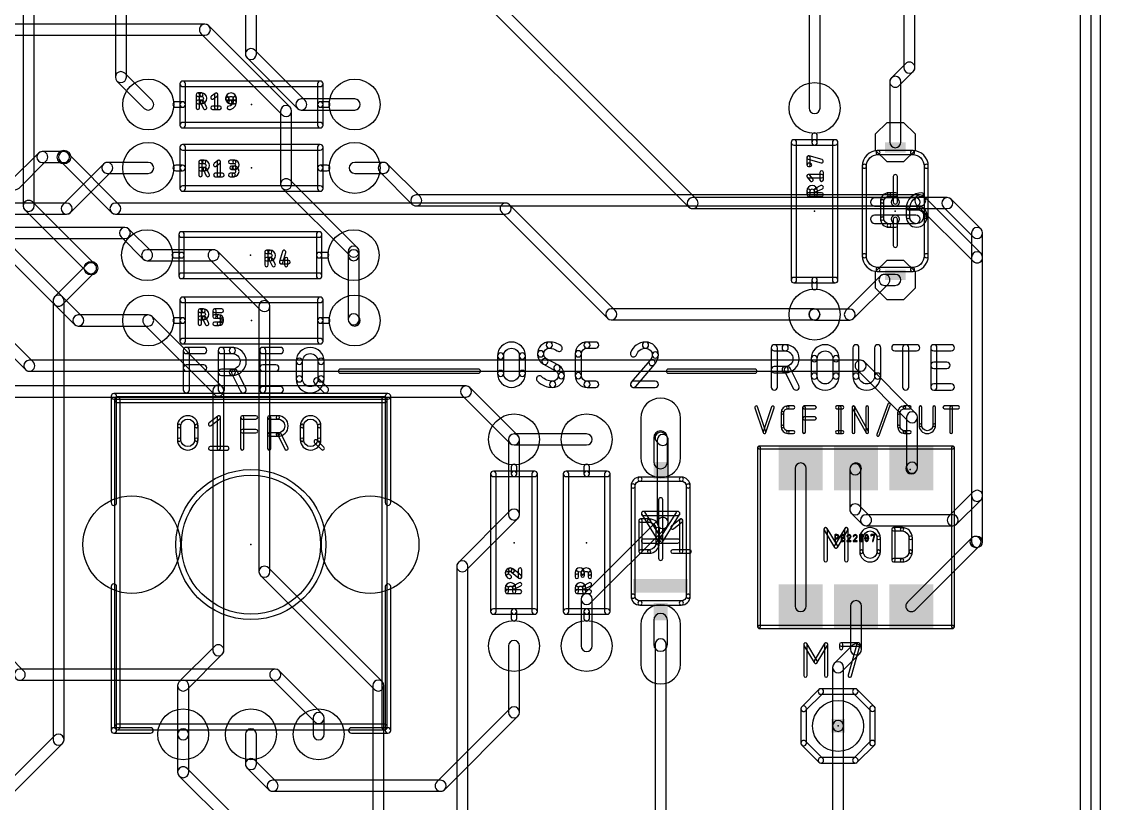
# Model space of a CAD drawing. Extents: x -1 to 105, y 0 to 76.
# Drawn here: x 64.74 to 104.55, y 27.35 to 56.2 of the extents above; entities that cross this region are included whole.
import ezdxf

# ---------------------------------------------------------------- set-up
doc = ezdxf.new("R2010")
doc.units = 0
for name, color, linetype in [('1', 12, 'CONTINUOUS'), ('16', 132, 'CONTINUOUS'), ('17', 110, 'CONTINUOUS'), ('18', 110, 'CONTINUOUS'), ('20', 31, 'CONTINUOUS'), ('21', 253, 'CONTINUOUS'), ('23', 53, 'CONTINUOUS'), ('25', 253, 'CONTINUOUS'), ('51', 253, 'CONTINUOUS')]:
    doc.layers.add(name, color=color, linetype=linetype)

# ---------------------------------------------------------------- blocks, each defined once
blk = doc.blocks.new('RECT')
blk.add_solid([(-0.5, -0.5), (0.5, -0.5), (-0.5, 0.5), (0.5, 0.5)])
blk = doc.blocks.new('OCTAGONP')
blk.add_lwpolyline([(-0.5, -0.2071), (-0.5, 0.2071), (-0.2071, 0.5), (0.2071, 0.5), (0.5, 0.2071), (0.5, -0.2071), (0.2071, -0.5), (-0.2071, -0.5)], close=True)
blk = doc.blocks.new('LONGP100')
blk.add_lwpolyline([(-0.5, -0.5), (0.5, -0.5, 1), (0.5, 0.5), (-0.5, 0.5, 1)], format="xyb", close=True)
blk = doc.blocks.new('ROUNDP')
blk.add_circle((0, 0), 0.5)
blk = doc.blocks.new('SQUAREP')
blk.add_solid([(-0.5, -0.5), (0.5, -0.5), (-0.5, 0.5), (0.5, 0.5)])
blk = doc.blocks.new('ROUNDV')
blk.add_circle((0, 0), 0.5)

msp = doc.modelspace()

# ---------------------------------------------------------------- linework, layer by layer
at = {"layer": '1'}
for points in [[(97.2968, 61.98), (97.2968, 54.5, 1), (97.7032, 54.5), (97.7032, 61.98, 1)], [(68.1968, 59.4), (68.1968, 54.15, 1), (68.6032, 54.15), (68.6032, 59.4, 1)], [(79.5563, 59.1563), (89.3563, 49.3563, 1), (89.6437, 49.6437), (79.8437, 59.4437, 1)], [(73.4032, 55), (73.4032, 57.45, 1), (72.9968, 57.45), (72.9968, 55, 1)], [(93.7968, 57), (93.7968, 53.01, 1), (94.2032, 53.01), (94.2032, 57, 1)], [(65.2032, 49.4), (65.2032, 56.5, 1), (64.7968, 56.5), (64.7968, 49.4, 1)], [(75.2037, 53.2837), (73.3437, 55.1437, 1), (73.0563, 54.8563), (74.9163, 52.9963, 1)], [(97.3563, 54.6437), (96.8363, 54.1237, 1), (97.1237, 53.8363), (97.6437, 54.3563, 1)], [(68.2563, 54.0063), (69.2663, 52.9963, 1), (69.5537, 53.2837), (68.5437, 54.2937, 1)], [(96.7768, 53.98), (96.7768, 51.75, 1), (97.1832, 51.75), (97.1832, 53.98, 1)], [(77.03, 53.3432), (75.06, 53.3432, 1), (75.06, 52.9368), (77.03, 52.9368, 1)], [(66.1563, 51.0563), (68.0563, 49.1563, 1), (68.3437, 49.4437), (66.4437, 51.3437, 1)], [(61.7563, 49.9563), (66.6863, 45.0263, 1), (66.9737, 45.3137), (62.0437, 50.2437, 1)], [(67.4437, 47.2437), (65.1437, 49.5437, 1), (64.8563, 49.2563), (67.1563, 46.9563, 1)], [(68.2, 49.0968), (82.6, 49.0968, 1), (82.6, 49.5032), (68.2, 49.5032, 1)], [(82.4563, 49.1563), (86.3563, 45.2563, 1), (86.6437, 45.5437), (82.7437, 49.4437, 1)], [(89.5, 49.2968), (98.9, 49.2968, 1), (98.9, 49.7032), (89.5, 49.7032, 1)], [(98.7563, 49.3563), (99.8563, 48.2563, 1), (100.1437, 48.5437), (99.0437, 49.6437, 1)], [(99.7968, 48.4), (99.7968, 38.7, 1), (100.2032, 38.7), (100.2032, 48.4, 1)], [(76.7868, 47.58), (76.7868, 45.21, 1), (77.1932, 45.21), (77.1932, 47.58, 1)], [(96.4363, 46.8137), (95.1563, 45.5337, 1), (95.4437, 45.2463), (96.7237, 46.5263, 1)], [(96.58, 46.4668), (96.98, 46.4668, 1), (96.98, 46.8732), (96.58, 46.8732, 1)], [(63.0063, 45.2263), (64.8763, 43.3563, 1), (65.1637, 43.6437), (63.2937, 45.5137, 1)], [(76.8463, 45.0663), (76.8863, 45.0263, 1), (77.1737, 45.3137), (77.1337, 45.3537, 1)], [(86.5, 45.1968), (93.99, 45.1968, 1), (93.99, 45.6032), (86.5, 45.6032, 1)], [(93.8463, 45.2563), (93.8563, 45.2463, 1), (94.1437, 45.5337), (94.1337, 45.5437, 1)], [(94, 45.1868), (95.3, 45.1868, 1), (95.3, 45.5932), (94, 45.5932, 1)], [(66.83, 44.9668), (69.41, 44.9668, 1), (69.41, 45.3732), (66.83, 45.3732, 1)], [(65.02, 43.2968), (95.7, 43.2968, 1), (95.7, 43.7032), (65.02, 43.7032, 1)], [(95.5563, 43.3563), (97.4563, 41.4563, 1), (97.7437, 41.7437), (95.8437, 43.6437, 1)], [(58.55, 42.3468), (81.14, 42.3468, 1), (81.14, 42.7532), (58.55, 42.7532, 1)], [(80.9963, 42.4063), (82.7663, 40.6363, 1), (83.0537, 40.9237), (81.2837, 42.6937, 1)], [(97.3968, 41.6), (97.3968, 39.74, 1), (97.8032, 39.74), (97.8032, 41.6, 1)], [(88.5437, 40.9037), (88.4637, 40.9837, 1), (88.1763, 40.6963), (88.2563, 40.6163, 1)], [(82.91, 40.5768), (85.59, 40.5768, 1), (85.59, 40.9832), (82.91, 40.9832, 1)], [(88.6032, 37.7), (88.6032, 40.76, 1), (88.1968, 40.76), (88.1968, 37.7, 1)], [(93.2868, 39.71), (93.2868, 34.63, 1), (93.6932, 34.63), (93.6932, 39.71, 1)], [(95.6437, 39.5363), (95.6737, 39.5663, 1), (95.3863, 39.8537), (95.3563, 39.8237, 1)], [(95.7032, 38.2), (95.7032, 39.68, 1), (95.2968, 39.68), (95.2968, 38.2, 1)], [(97.4563, 39.8837), (97.4263, 39.8537, 1), (97.7137, 39.5663), (97.7437, 39.5963, 1)], [(99.8563, 38.8437), (98.9563, 37.9437, 1), (99.2437, 37.6563), (100.1437, 38.5563, 1)], [(96.0437, 37.9437), (95.6437, 38.3437, 1), (95.3563, 38.0563), (95.7563, 37.6563, 1)], [(85.7337, 34.7463), (88.5437, 37.5563, 1), (88.2563, 37.8437), (85.4463, 35.0337, 1)], [(99.1, 38.0032), (95.9, 38.0032, 1), (95.9, 37.5968), (99.1, 37.5968, 1)], [(85.7932, 33.16), (85.7932, 34.89, 1), (85.3868, 34.89), (85.3868, 33.16, 1)], [(95.3268, 34.63), (95.3268, 33.03, 1), (95.7332, 33.03), (95.7332, 34.63, 1)], [(63.5363, 32.9463), (64.5263, 31.9563, 1), (64.8137, 32.2437), (63.8237, 33.2337, 1)], [(83.1132, 30.71), (83.1132, 33.16, 1), (82.7068, 33.16), (82.7068, 30.71, 1)], [(88.1168, 33.22), (88.1168, 24.28, 1), (88.5232, 24.28), (88.5232, 33.22, 1)], [(95.3863, 33.1737), (94.7263, 32.5137, 1), (95.0137, 32.2263), (95.6737, 32.8863, 1)], [(64.67, 31.8968), (74.1, 31.8968, 1), (74.1, 32.3032), (64.67, 32.3032, 1)], [(73.9563, 31.9563), (75.5563, 30.3563, 1), (75.8437, 30.6437), (74.2437, 32.2437, 1)], [(94.6668, 32.37), (94.6668, 30.21, 1), (95.0732, 30.21), (95.0732, 32.37, 1)], [(75.4968, 30.5), (75.4968, 29.9, 1), (75.9032, 29.9), (75.9032, 30.5, 1)], [(80.3437, 27.8563), (83.0537, 30.5663, 1), (82.7663, 30.8537), (80.0563, 28.1437, 1)], [(94.6668, 30.21), (94.6668, 20.13, 1), (95.0732, 20.13), (95.0732, 30.21, 1)], [(70.4968, 29.9), (70.4968, 28.5, 1), (70.9032, 28.5), (70.9032, 29.9, 1)], [(72.9968, 29.9), (72.9968, 28.8, 1), (73.4032, 28.8), (73.4032, 29.9, 1)], [(70.5563, 28.3563), (72.3563, 26.5563, 1), (72.6437, 26.8437), (70.8437, 28.6437, 1)], [(73.0563, 28.6563), (73.8563, 27.8563, 1), (74.1437, 28.1437), (73.3437, 28.9437, 1)], [(74, 27.7968), (80.2, 27.7968, 1), (80.2, 28.2032), (74, 28.2032, 1)]]:
    msp.add_lwpolyline(points, format="xyb", close=True, dxfattribs=at)
at = {"layer": '16'}
for points in [[(104.2032, 5), (104.2032, 70, 1), (103.7968, 70), (103.7968, 5, 1)], [(71.5, 56.1032), (60.2, 56.1032, 1), (60.2, 55.6968), (71.5, 55.6968, 1)], [(71.3563, 55.7563), (74.3563, 52.7563, 1), (74.6437, 53.0437), (71.6437, 56.0437, 1)], [(74.2968, 52.9), (74.2968, 50.2, 1), (74.7032, 50.2), (74.7032, 52.9, 1)], [(65.3563, 51.3437), (64.3563, 50.3437, 1), (64.6437, 50.0563), (65.6437, 51.0563, 1)], [(66.3, 51.4032), (65.5, 51.4032, 1), (65.5, 50.9968), (66.3, 50.9968, 1)], [(66.5437, 49.1563), (68.0437, 50.6563, 1), (67.7563, 50.9437), (66.2563, 49.4437, 1)], [(67.9, 50.5968), (69.41, 50.5968, 1), (69.41, 51.0032), (67.9, 51.0032, 1)], [(78.1, 51.0032), (77.03, 51.0032, 1), (77.03, 50.5968), (78.1, 50.5968, 1)], [(79.4437, 49.7437), (78.2437, 50.9437, 1), (77.9563, 50.6563), (79.1563, 49.4563, 1)], [(74.3563, 50.0563), (76.8463, 47.5663, 1), (77.1337, 47.8537), (74.6437, 50.3437, 1)], [(97.9, 49.8032), (79.3, 49.8032, 1), (79.3, 49.3968), (97.9, 49.3968, 1)], [(100.1437, 47.6437), (98.0437, 49.7437, 1), (97.7563, 49.4563), (99.8563, 47.3563, 1)], [(29.8, 49.0968), (66.4, 49.0968, 1), (66.4, 49.5032), (29.8, 49.5032, 1)], [(61.6, 48.1968), (68.55, 48.1968, 1), (68.55, 48.6032), (61.6, 48.6032, 1)], [(68.4063, 48.2563), (69.2263, 47.4363, 1), (69.5137, 47.7237), (68.6937, 48.5437, 1)], [(69.37, 47.3768), (71.82, 47.3768, 1), (71.82, 47.7832), (69.37, 47.7832, 1)], [(71.6763, 47.4363), (73.5563, 45.5563, 1), (73.8437, 45.8437), (71.9637, 47.7237, 1)], [(77.1932, 47.58), (77.1932, 47.71, 1), (76.7868, 47.71), (76.7868, 47.58, 1)], [(100.2032, 37), (100.2032, 47.5, 1), (99.7968, 47.5), (99.7968, 37, 1)], [(66.2437, 45.7563), (67.4437, 46.9563, 1), (67.1563, 47.2437), (65.9563, 46.0437, 1)], [(66.3032, 29.7), (66.3032, 45.9, 1), (65.8968, 45.9), (65.8968, 29.7, 1)], [(73.4968, 45.7), (73.4968, 35.9, 1), (73.9032, 35.9), (73.9032, 45.7, 1)], [(69.2663, 45.0263), (71.8563, 42.4363, 1), (72.1437, 42.7237), (69.5537, 45.3137, 1)], [(71.7968, 42.58), (71.7968, 33, 1), (72.2032, 33), (72.2032, 42.58, 1)], [(82.7068, 40.78), (82.7068, 38.01, 1), (83.1132, 38.01), (83.1132, 40.78, 1)], [(82.7663, 38.1537), (80.8563, 36.2437, 1), (81.1437, 35.9563), (83.0537, 37.8663, 1)], [(97.7137, 34.4863), (100.0837, 36.8563, 1), (99.7963, 37.1437), (97.4263, 34.7737, 1)], [(99.94, 36.7968), (100, 36.7968, 1), (100, 37.2032), (99.94, 37.2032, 1)], [(80.7968, 36.1), (80.7968, 8.69, 1), (81.2032, 8.69), (81.2032, 36.1, 1)], [(73.5563, 35.7563), (77.7563, 31.5563, 1), (78.0437, 31.8437), (73.8437, 36.0437, 1)], [(71.8563, 33.1437), (70.5563, 31.8437, 1), (70.8437, 31.5563), (72.1437, 32.8563, 1)], [(70.4968, 31.7), (70.4968, 29.9, 1), (70.9032, 29.9), (70.9032, 31.7, 1)], [(77.6968, 31.7), (77.6968, 18.4, 1), (78.1032, 18.4), (78.1032, 31.7, 1)], [(58.6737, 21.9863), (66.2437, 29.5563, 1), (65.9563, 29.8437), (58.3863, 22.2737, 1)]]:
    msp.add_lwpolyline(points, format="xyb", close=True, dxfattribs=at)
at = {"layer": '20'}
msp.add_line((104.55, 3), (104.55, 72.22), dxfattribs=at)
at = {"layer": '21'}
for points in [[(70.68, 53.8004), (75.76, 53.8004, 1), (75.76, 54.0036), (70.68, 54.0036, 1)], [(70.7816, 53.14), (70.7816, 53.902, 1), (70.5784, 53.902), (70.5784, 53.14, 1)], [(75.6584, 53.902), (75.6584, 53.14, 1), (75.8616, 53.14), (75.8616, 53.902, 1)], [(70.68, 53.2416), (70.426, 53.2416, 1), (70.426, 53.0384), (70.68, 53.0384, 1)], [(70.7816, 52.378), (70.7816, 53.14, 1), (70.5784, 53.14), (70.5784, 52.378, 1)], [(75.6584, 53.14), (75.6584, 52.378, 1), (75.8616, 52.378), (75.8616, 53.14, 1)], [(75.76, 53.0384), (76.014, 53.0384, 1), (76.014, 53.2416), (75.76, 53.2416, 1)], [(75.76, 52.4796), (70.68, 52.4796, 1), (70.68, 52.2764), (75.76, 52.2764, 1)], [(93.3396, 46.66), (93.3396, 51.74, 1), (93.1364, 51.74), (93.1364, 46.66, 1)], [(93.238, 51.6384), (94, 51.6384, 1), (94, 51.8416), (93.238, 51.8416, 1)], [(94.1016, 51.74), (94.1016, 51.994, 1), (93.8984, 51.994), (93.8984, 51.74, 1)], [(94, 51.6384), (94.762, 51.6384, 1), (94.762, 51.8416), (94, 51.8416, 1)], [(94.6604, 51.74), (94.6604, 46.66, 1), (94.8636, 46.66), (94.8636, 51.74, 1)], [(70.7816, 50.8), (70.7816, 51.562, 1), (70.5784, 51.562), (70.5784, 50.8, 1)], [(70.68, 51.4604), (75.76, 51.4604, 1), (75.76, 51.6636), (70.68, 51.6636, 1)], [(75.6584, 51.562), (75.6584, 50.8, 1), (75.8616, 50.8), (75.8616, 51.562, 1)], [(96.345, 51.2928, 1), (96.345, 51.4452, 0.4142), (95.7608, 50.861, 1), (95.9132, 50.861, -0.4142)], [(98.0468, 50.861, 1), (98.1992, 50.861, 0.4142), (97.615, 51.4452, 1), (97.615, 51.2928, -0.4142)], [(70.68, 50.9016), (70.426, 50.9016, 1), (70.426, 50.6984), (70.68, 50.6984, 1)], [(70.7816, 50.038), (70.7816, 50.8, 1), (70.5784, 50.8), (70.5784, 50.038, 1)], [(75.6584, 50.8), (75.6584, 50.038, 1), (75.8616, 50.038), (75.8616, 50.8, 1)], [(75.76, 50.6984), (76.014, 50.6984, 1), (76.014, 50.9016), (75.76, 50.9016, 1)], [(95.7608, 50.861), (95.7608, 47.559, 1), (95.9132, 47.559), (95.9132, 50.861, 1)], [(98.0468, 50.861), (98.0468, 47.559, 1), (98.1992, 47.559), (98.1992, 50.861, 1)], [(96.9038, 50.48), (96.9038, 49.5402, 1), (97.0562, 49.5402), (97.0562, 50.48, 1)], [(75.76, 50.1396), (70.68, 50.1396, 1), (70.68, 49.9364), (75.76, 49.9364, 1)], [(96.218, 49.3878), (96.98, 49.3878, 1), (96.98, 49.6926), (96.218, 49.6926, 1)], [(96.98, 49.3878), (97.742, 49.3878, 1), (97.742, 49.6926), (96.98, 49.6926, 1)], [(96.218, 48.7528), (96.98, 48.7528, 1), (96.98, 49.0576), (96.218, 49.0576, 1)], [(96.98, 48.7528), (97.742, 48.7528, 1), (97.742, 49.0576), (96.98, 49.0576, 1)], [(97.0562, 47.94), (97.0562, 48.9052, 1), (96.9038, 48.9052), (96.9038, 47.94, 1)], [(70.7416, 47.58), (70.7416, 48.342, 1), (70.5384, 48.342), (70.5384, 47.58, 1)], [(70.64, 48.2404), (75.72, 48.2404, 1), (75.72, 48.4436), (70.64, 48.4436, 1)], [(75.6184, 48.342), (75.6184, 47.58, 1), (75.8216, 47.58), (75.8216, 48.342, 1)], [(70.64, 47.6816), (70.386, 47.6816, 1), (70.386, 47.4784), (70.64, 47.4784, 1)], [(70.7416, 46.818), (70.7416, 47.58, 1), (70.5384, 47.58), (70.5384, 46.818, 1)], [(75.6184, 47.58), (75.6184, 46.818, 1), (75.8216, 46.818), (75.8216, 47.58, 1)], [(75.72, 47.4784), (75.974, 47.4784, 1), (75.974, 47.6816), (75.72, 47.6816, 1)], [(95.9132, 47.559, 1), (95.7608, 47.559, 0.4142), (96.345, 46.9748, 1), (96.345, 47.1272, -0.4142)], [(97.615, 47.1272, 1), (97.615, 46.9748, 0.4142), (98.1992, 47.559, 1), (98.0468, 47.559, -0.4142)], [(75.72, 46.9196), (70.64, 46.9196, 1), (70.64, 46.7164), (75.72, 46.7164, 1)], [(94, 46.7616), (93.238, 46.7616, 1), (93.238, 46.5584), (94, 46.5584, 1)], [(94.762, 46.7616), (94, 46.7616, 1), (94, 46.5584), (94.762, 46.5584, 1)], [(93.8984, 46.66), (93.8984, 46.406, 1), (94.1016, 46.406), (94.1016, 46.66, 1)], [(70.68, 45.8304), (75.76, 45.8304, 1), (75.76, 46.0336), (70.68, 46.0336, 1)], [(70.7816, 45.17), (70.7816, 45.932, 1), (70.5784, 45.932), (70.5784, 45.17, 1)], [(75.6584, 45.932), (75.6584, 45.17, 1), (75.8616, 45.17), (75.8616, 45.932, 1)], [(70.68, 45.2716), (70.426, 45.2716, 1), (70.426, 45.0684), (70.68, 45.0684, 1)], [(70.7816, 44.408), (70.7816, 45.17, 1), (70.5784, 45.17), (70.5784, 44.408, 1)], [(75.6584, 45.17), (75.6584, 44.408, 1), (75.8616, 44.408), (75.8616, 45.17, 1)], [(75.76, 45.0684), (76.014, 45.0684, 1), (76.014, 45.2716), (75.76, 45.2716, 1)], [(75.76, 44.5096), (70.68, 44.5096, 1), (70.68, 44.3064), (75.76, 44.3064, 1)], [(68.143, 42.2714), (78.257, 42.2714, 1), (78.257, 42.4746), (68.143, 42.4746, 1)], [(68.2446, 38.45), (68.2446, 42.373, 1), (68.0414, 42.373), (68.0414, 38.45, 1)], [(78.1554, 42.373), (78.1554, 38.45, 1), (78.3586, 38.45), (78.3586, 42.373, 1)], [(99.11, 40.53), (91.95, 40.53, 1), (91.95, 40.43), (99.11, 40.43, 1)], [(91.9, 40.48), (91.9, 33.86, 1), (92, 33.86), (92, 40.48, 1)], [(99.16, 33.86), (99.16, 40.48, 1), (99.06, 40.48), (99.06, 33.86, 1)], [(83.0116, 39.51), (83.0116, 39.764, 1), (82.8084, 39.764), (82.8084, 39.51, 1)], [(85.6916, 39.51), (85.6916, 39.764, 1), (85.4884, 39.764), (85.4884, 39.51, 1)], [(82.2496, 34.43), (82.2496, 39.51, 1), (82.0464, 39.51), (82.0464, 34.43, 1)], [(82.148, 39.4084), (82.91, 39.4084, 1), (82.91, 39.6116), (82.148, 39.6116, 1)], [(82.91, 39.4084), (83.672, 39.4084, 1), (83.672, 39.6116), (82.91, 39.6116, 1)], [(83.5704, 39.51), (83.5704, 34.43, 1), (83.7736, 34.43), (83.7736, 39.51, 1)], [(84.9296, 34.43), (84.9296, 39.51, 1), (84.7264, 39.51), (84.7264, 34.43, 1)], [(84.828, 39.4084), (85.59, 39.4084, 1), (85.59, 39.6116), (84.828, 39.6116, 1)], [(85.59, 39.4084), (86.352, 39.4084, 1), (86.352, 39.6116), (85.59, 39.6116, 1)], [(86.2504, 39.51), (86.2504, 34.43, 1), (86.4536, 34.43), (86.4536, 39.51, 1)], [(87.558, 39.2398, 1), (87.558, 39.3922, 0.4142), (87.2278, 39.062, 1), (87.3802, 39.062, -0.4142)], [(87.3802, 34.998), (87.3802, 39.062, 1), (87.2278, 39.062), (87.2278, 34.998, 1)], [(87.558, 39.2398), (89.082, 39.2398, 1), (89.082, 39.3922), (87.558, 39.3922, 1)], [(89.2598, 39.062, 1), (89.4122, 39.062, 0.4142), (89.082, 39.3922, 1), (89.082, 39.2398, -0.4142)], [(89.4122, 34.998), (89.4122, 39.062, 1), (89.2598, 39.062), (89.2598, 34.998, 1)], [(88.3962, 37.03), (88.3962, 38.554, 1), (88.2438, 38.554), (88.2438, 37.03, 1)], [(87.685, 37.9698), (88.955, 37.9698, 1), (88.955, 38.1222), (87.685, 38.1222, 1)], [(88.3846, 37.0704), (87.7496, 38.0864, 1), (87.6204, 38.0056), (88.2554, 36.9896, 1)], [(88.8904, 38.0864), (88.2554, 37.0704, 1), (88.3846, 36.9896), (89.0196, 38.0056, 1)], [(87.685, 36.9538), (88.32, 36.9538, 1), (88.32, 37.1062), (87.685, 37.1062, 1)], [(88.3962, 36.395), (88.3962, 37.03, 1), (88.2438, 37.03), (88.2438, 36.395, 1)], [(88.32, 36.9538), (88.955, 36.9538, 1), (88.955, 37.1062), (88.32, 37.1062, 1)], [(94.7733, 37.0287), (94.7733, 37.2573, 1), (94.7479, 37.2573), (94.7479, 37.0287, 1)], [(94.7606, 37.2446), (94.8241, 37.2446, 1), (94.8241, 37.27), (94.7606, 37.27, 1)], [(94.8241, 37.143), (94.7606, 37.143, 1), (94.7606, 37.1176), (94.8241, 37.1176, 1)], [(94.8241, 37.143, 1), (94.8241, 37.1176, 1), (94.8241, 37.27, 1), (94.8241, 37.2446, -1)], [(95.0019, 37.0287), (95.0019, 37.2573, 1), (94.9765, 37.2573), (94.9765, 37.0287, 1)], [(94.9892, 37.2446), (95.0527, 37.2446, 1), (95.0527, 37.27), (94.9892, 37.27, 1)], [(94.9892, 37.143), (95.0527, 37.143, 1), (95.0527, 37.1684), (94.9892, 37.1684, 1)], [(95.0527, 37.0414), (94.9892, 37.0414, 1), (94.9892, 37.016), (95.0527, 37.016, 1)], [(95.0527, 37.1684, 1), (95.0527, 37.143, 1), (95.0527, 37.27, 1), (95.0527, 37.2446, -1)], [(95.0527, 37.0414, 1), (95.0527, 37.016, 1), (95.0527, 37.1684, 1), (95.0527, 37.143, -1)], [(95.2762, 37.2446, 1), (95.2762, 37.27, 0.3252), (95.1943, 37.2104, 1), (95.2185, 37.2026, -0.3252)], [(95.3047, 37.1639), (95.1967, 37.0369, 1), (95.2161, 37.0205), (95.324, 37.1475, 1)], [(95.2064, 37.016), (95.3334, 37.016, 1), (95.3334, 37.0414), (95.2064, 37.0414, 1)], [(95.3207, 37.2002, 1), (95.3461, 37.2002, 0.4142), (95.2762, 37.27, 1), (95.2762, 37.2446, -0.4142)], [(95.3056, 37.1649, 1), (95.3231, 37.1465, 0.2053), (95.3461, 37.2001, 1), (95.3207, 37.2002, -0.2053)], [(95.5048, 37.2446, 1), (95.5048, 37.27, 0.3252), (95.4229, 37.2104, 1), (95.4471, 37.2026, -0.3252)], [(95.5333, 37.1639), (95.4253, 37.0369, 1), (95.4447, 37.0205), (95.5526, 37.1475, 1)], [(95.435, 37.016), (95.562, 37.016, 1), (95.562, 37.0414), (95.435, 37.0414, 1)], [(95.5493, 37.2002, 1), (95.5747, 37.2002, 0.4142), (95.5048, 37.27, 1), (95.5048, 37.2446, -0.4142)], [(95.5342, 37.1649, 1), (95.5517, 37.1465, 0.2053), (95.5747, 37.2001, 1), (95.5493, 37.2002, -0.2053)], [(95.6844, 37.0287), (95.6844, 37.2573, 1), (95.659, 37.2573), (95.659, 37.0287, 1)], [(95.6717, 37.2446), (95.7733, 37.2446, 1), (95.7733, 37.27), (95.6717, 37.27, 1)], [(95.6717, 37.143), (95.7479, 37.143, 1), (95.7479, 37.1684), (95.6717, 37.1684, 1)], [(95.7733, 37.0414), (95.6717, 37.0414, 1), (95.6717, 37.016), (95.7733, 37.016, 1)], [(95.8922, 37.22, 1), (95.8693, 37.2311, 0.1139), (95.849, 37.143, 1), (95.8744, 37.143, -0.1139)], [(95.8744, 37.143, 1), (95.849, 37.143, 0.1139), (95.8693, 37.0549, 1), (95.8922, 37.066, -0.1139)], [(95.8843, 37.0716), (95.9859, 37.1986, 1), (95.9661, 37.2144), (95.8645, 37.0874, 1)], [(95.9252, 37.2446, 1), (95.9252, 37.27, 0.3205), (95.8687, 37.2297, 1), (95.8928, 37.2214, -0.3205)], [(95.8928, 37.0646, 1), (95.8687, 37.0563, 0.3205), (95.9252, 37.016, 1), (95.9252, 37.0414, -0.3205)], [(95.9576, 37.2214, 1), (95.9817, 37.2297, 0.3205), (95.9252, 37.27, 1), (95.9252, 37.2446, -0.3205)], [(95.9252, 37.0414, 1), (95.9252, 37.016, 0.3205), (95.9817, 37.0563, 1), (95.9576, 37.0646, -0.3205)], [(95.976, 37.143, 1), (96.0014, 37.143, 0.1139), (95.9811, 37.2311, 1), (95.9582, 37.22, -0.1139)], [(95.9582, 37.066, 1), (95.9811, 37.0549, 0.1139), (96.0014, 37.143, 1), (95.976, 37.143, -0.1139)], [(96.103, 37.2319), (96.103, 37.2573, 1), (96.0776, 37.2573), (96.0776, 37.2319, 1)], [(96.0903, 37.2446), (96.2173, 37.2446, 1), (96.2173, 37.27), (96.0903, 37.27, 1)], [(96.2051, 37.2607), (96.1416, 37.0321, 1), (96.166, 37.0253), (96.2295, 37.2539, 1)], [(68.2446, 30.043), (68.2446, 35.35, 1), (68.0414, 35.35), (68.0414, 30.043, 1)], [(78.1554, 35.35), (78.1554, 30.043, 1), (78.3586, 30.043), (78.3586, 35.35, 1)], [(87.3802, 34.998, 1), (87.2278, 34.998, 0.4142), (87.558, 34.6678, 1), (87.558, 34.8202, -0.4142)], [(89.082, 34.8202, 1), (89.082, 34.6678, 0.4142), (89.4122, 34.998, 1), (89.2598, 34.998, -0.4142)], [(87.558, 34.6678), (89.082, 34.6678, 1), (89.082, 34.8202), (87.558, 34.8202, 1)], [(82.91, 34.5316), (82.148, 34.5316, 1), (82.148, 34.3284), (82.91, 34.3284, 1)], [(83.672, 34.5316), (82.91, 34.5316, 1), (82.91, 34.3284), (83.672, 34.3284, 1)], [(82.8084, 34.43), (82.8084, 34.176, 1), (83.0116, 34.176), (83.0116, 34.43, 1)], [(85.59, 34.5316), (84.828, 34.5316, 1), (84.828, 34.3284), (85.59, 34.3284, 1)], [(86.352, 34.5316), (85.59, 34.5316, 1), (85.59, 34.3284), (86.352, 34.3284, 1)], [(85.4884, 34.43), (85.4884, 34.176, 1), (85.6916, 34.176), (85.6916, 34.43, 1)], [(91.95, 33.81), (99.11, 33.81, 1), (99.11, 33.91), (91.95, 33.91, 1)], [(94.1632, 31.5518), (93.5282, 30.9168, 1), (93.6718, 30.7732), (94.3068, 31.4082, 1)], [(95.505, 31.5816), (94.235, 31.5816, 1), (94.235, 31.3784), (95.505, 31.3784, 1)], [(96.2118, 30.9168), (95.5768, 31.5518, 1), (95.4332, 31.4082), (96.0682, 30.7732, 1)], [(93.4984, 30.845), (93.4984, 29.575, 1), (93.7016, 29.575), (93.7016, 30.845, 1)], [(96.2416, 29.575), (96.2416, 30.845, 1), (96.0384, 30.845), (96.0384, 29.575, 1)], [(69.494, 30.1446), (68.143, 30.1446, 1), (68.143, 29.9414), (69.494, 29.9414, 1)], [(78.257, 30.1446), (76.906, 30.1446, 1), (76.906, 29.9414), (78.257, 29.9414, 1)], [(93.5282, 29.5032), (94.1632, 28.8682, 1), (94.3068, 29.0118), (93.6718, 29.6468, 1)], [(95.5768, 28.8682), (96.2118, 29.5032, 1), (96.0682, 29.6468), (95.4332, 29.0118, 1)], [(94.235, 28.8384), (95.505, 28.8384, 1), (95.505, 29.0416), (94.235, 29.0416, 1)]]:
    msp.add_lwpolyline(points, format="xyb", close=True, dxfattribs=at)
for radius in [2.7686, 2.5654]:
    msp.add_circle((73.2, 36.9), radius, dxfattribs=at)
at = {"layer": '23'}
for p in [(73.22, 53.14), (73.22, 50.8), (94, 49.2), (96.98, 49.21), (73.18, 47.58), (73.22, 45.17), (97.53, 39.67), (88.32, 37.03), (73.2, 36.9), (82.91, 36.97), (85.59, 36.97), (94.87, 30.21)]:
    msp.add_point(p, dxfattribs=at)
at = {"layer": '25'}
for points in [[(71.304, 53.0195), (71.304, 53.5021, 1), (71.177, 53.5021), (71.177, 53.0195, 1)], [(71.2405, 53.4386), (71.3745, 53.4386, 1), (71.3745, 53.5656), (71.2405, 53.5656, 1)], [(71.3745, 53.2975, 1), (71.3745, 53.1705, 1), (71.3745, 53.5656, 1), (71.3745, 53.4386, -1)], [(71.8224, 53.3453), (71.9565, 53.4525, 1), (71.8771, 53.5517), (71.7431, 53.4444, 1)], [(71.8533, 53.5021), (71.8533, 53.0195, 1), (71.9803, 53.0195), (71.9803, 53.5021, 1)], [(72.536, 53.368, 1), (72.663, 53.368, 1), (72.2679, 53.368, 1), (72.3949, 53.368, -1)], [(72.3949, 53.3412), (72.3949, 53.368, 1), (72.2679, 53.368), (72.2679, 53.3412, 1)], [(72.3949, 53.3412, 1), (72.2679, 53.3412, 0.4142), (72.4386, 53.1705, 1), (72.4386, 53.2975, -0.4142)], [(72.536, 53.368), (72.536, 53.234, 1), (72.663, 53.234), (72.663, 53.368, 1)], [(71.3745, 53.2975), (71.2405, 53.2975, 1), (71.2405, 53.1705), (71.3745, 53.1705, 1)], [(71.5654, 53.0479), (71.4582, 53.2624, 1), (71.3446, 53.2056), (71.4518, 52.9911, 1)], [(71.7828, 52.956), (72.0509, 52.956, 1), (72.0509, 53.083), (71.7828, 53.083, 1)], [(72.385, 53.083, 1), (72.385, 52.956, 0.4142), (72.663, 53.234, 1), (72.536, 53.234, -0.4142)], [(72.5995, 53.2975), (72.4386, 53.2975, 1), (72.4386, 53.1705), (72.5995, 53.1705, 1)], [(71.404, 50.5379), (71.404, 51.0205, 1), (71.277, 51.0205), (71.277, 50.5379, 1)], [(71.3405, 50.957), (71.4745, 50.957, 1), (71.4745, 51.084), (71.3405, 51.084, 1)], [(71.4745, 50.8159, 1), (71.4745, 50.6889, 1), (71.4745, 51.084, 1), (71.4745, 50.957, -1)], [(71.9224, 50.8637), (72.0565, 50.9709, 1), (71.9771, 51.0701), (71.8431, 50.9628, 1)], [(71.9533, 51.0205), (71.9533, 50.5379, 1), (72.0803, 50.5379), (72.0803, 51.0205, 1)], [(72.4314, 50.957), (72.5923, 50.957, 1), (72.5923, 51.084), (72.4314, 51.084, 1)], [(72.5923, 50.8695, 1), (72.5923, 50.7425, 1), (72.5923, 51.084, 1), (72.5923, 50.957, -1)], [(93.843, 50.9114), (93.843, 51.1795, 1), (93.716, 51.1795), (93.716, 50.9114, 1)], [(93.7625, 51.1183), (94.2451, 50.9843, 1), (94.2791, 51.1066), (93.7965, 51.2407, 1)], [(93.8331, 50.9749), (93.7795, 50.9749, 1), (93.7795, 50.8479), (93.8331, 50.8479, 1)], [(71.4745, 50.8159), (71.3405, 50.8159, 1), (71.3405, 50.6889), (71.4745, 50.6889, 1)], [(71.6654, 50.5663), (71.5582, 50.7808, 1), (71.4446, 50.724), (71.5518, 50.5095, 1)], [(71.8828, 50.4744), (72.1509, 50.4744, 1), (72.1509, 50.6014), (71.8828, 50.6014, 1)], [(72.4314, 50.4744), (72.5654, 50.4744, 1), (72.5654, 50.6014), (72.4314, 50.6014, 1)], [(72.5923, 50.8695), (72.485, 50.8695, 1), (72.485, 50.7425), (72.5923, 50.7425, 1)], [(72.5654, 50.6014, 1), (72.5654, 50.4744, 1), (72.5654, 50.8695, 1), (72.5654, 50.7425, -1)], [(94.3256, 50.3628), (94.3256, 50.6309, 1), (94.1986, 50.6309), (94.1986, 50.3628, 1)], [(93.9363, 50.4024), (93.8291, 50.5365, 1), (93.7299, 50.4571), (93.8372, 50.3231, 1)], [(93.7795, 50.4333), (94.2621, 50.4333, 1), (94.2621, 50.5603), (93.7795, 50.5603, 1)], [(93.9841, 49.9545, 1), (94.1111, 49.9545, 1), (93.716, 49.9545, 1), (93.843, 49.9545, -1)], [(93.843, 49.8205), (93.843, 49.9545, 1), (93.716, 49.9545), (93.716, 49.8205, 1)], [(94.2621, 49.884), (93.7795, 49.884, 1), (93.7795, 49.757), (94.2621, 49.757, 1)], [(94.2337, 50.1454), (94.0192, 50.0382, 1), (94.076, 49.9246), (94.2905, 50.0318, 1)], [(93.9841, 49.9545), (93.9841, 49.8205, 1), (94.1111, 49.8205), (94.1111, 49.9545, 1)], [(96.7483, 49.756, 1), (96.7483, 49.883, 0.4142), (96.4308, 49.5655, 1), (96.5578, 49.5655, -0.4142)], [(96.7483, 49.756), (97.0023, 49.756, 1), (97.0023, 49.883), (96.7483, 49.883, 1)], [(97.9585, 49.756, 1), (97.9585, 49.883, 0.4142), (97.387, 49.3115, 1), (97.514, 49.3115, -0.4142)], [(96.5578, 48.9305), (96.5578, 49.5655, 1), (96.4308, 49.5655), (96.4308, 48.9305, 1)], [(97.4505, 49.248), (97.8315, 49.248, 1), (97.8315, 49.375), (97.4505, 49.375, 1)], [(97.514, 48.994), (97.514, 49.3115, 1), (97.387, 49.3115), (97.387, 48.994, 1)], [(98.022, 49.0575, 1), (98.149, 49.0575, 0.4142), (97.8315, 49.375, 1), (97.8315, 49.248, -0.4142)], [(96.5578, 48.9305, 1), (96.4308, 48.9305, 0.4142), (96.7483, 48.613, 1), (96.7483, 48.74, -0.4142)], [(97.514, 48.994, 1), (97.387, 48.994, 1), (98.149, 48.994, 1), (98.022, 48.994, -1)], [(98.022, 49.0575), (98.022, 48.994, 1), (98.149, 48.994), (98.149, 49.0575, 1)], [(97.0023, 48.74), (96.7483, 48.74, 1), (96.7483, 48.613), (97.0023, 48.613, 1)], [(73.8383, 47.2179), (73.8383, 47.7005, 1), (73.7113, 47.7005), (73.7113, 47.2179, 1)], [(73.7748, 47.637), (73.9089, 47.637, 1), (73.9089, 47.764), (73.7748, 47.764, 1)], [(73.9089, 47.4959), (73.7748, 47.4959, 1), (73.7748, 47.3689), (73.9089, 47.3689, 1)], [(73.9089, 47.4959, 1), (73.9089, 47.3689, 1), (73.9089, 47.764, 1), (73.9089, 47.637, -1)], [(74.0997, 47.2463), (73.9925, 47.4608, 1), (73.8789, 47.404), (73.9861, 47.1895, 1)], [(74.3633, 47.7179), (74.256, 47.3426, 1), (74.3781, 47.3077), (74.4854, 47.6831, 1)], [(74.3171, 47.2616), (74.5852, 47.2616, 1), (74.5852, 47.3886), (74.3171, 47.3886, 1)], [(74.4413, 47.4324), (74.4413, 47.2179, 1), (74.5683, 47.2179), (74.5683, 47.4324, 1)], [(71.3783, 45.0495), (71.3783, 45.5321, 1), (71.2513, 45.5321), (71.2513, 45.0495, 1)], [(71.3148, 45.4686), (71.4489, 45.4686, 1), (71.4489, 45.5956), (71.3148, 45.5956, 1)], [(71.4489, 45.3275, 1), (71.4489, 45.2005, 1), (71.4489, 45.5956, 1), (71.4489, 45.4686, -1)], [(71.9206, 45.3176), (71.9206, 45.5321, 1), (71.7936, 45.5321), (71.7936, 45.3176, 1)], [(71.8571, 45.4686), (72.1252, 45.4686, 1), (72.1252, 45.5956), (71.8571, 45.5956, 1)], [(71.4489, 45.3275), (71.3148, 45.3275, 1), (71.3148, 45.2005), (71.4489, 45.2005, 1)], [(71.6397, 45.0779), (71.5325, 45.2924, 1), (71.4189, 45.2356), (71.5261, 45.0211, 1)], [(72.0179, 45.3811), (71.8571, 45.3811, 1), (71.8571, 45.2541), (72.0179, 45.2541, 1)], [(71.8571, 44.986), (72.0179, 44.986, 1), (72.0179, 45.113), (71.8571, 45.113, 1)], [(72.0617, 45.2104, 1), (72.1887, 45.2104, 0.4142), (72.0179, 45.3811, 1), (72.0179, 45.2541, -0.4142)], [(72.0179, 45.113, 1), (72.0179, 44.986, 0.4142), (72.1887, 45.1567, 1), (72.0617, 45.1567, -0.4142)], [(72.1887, 45.1567), (72.1887, 45.2104, 1), (72.0617, 45.2104), (72.0617, 45.1567, 1)], [(83.1043, 43.8599, 1), (83.3329, 43.8599, 1), (82.3, 43.8599, 1), (82.5286, 43.8599, -1)], [(84.2133, 44.1478, 1), (84.2133, 44.3764, 0.4142), (83.7772, 43.9404, 1), (84.0058, 43.9404, -0.4142)], [(84.5066, 44.05, 1), (84.6438, 44.2329, 0.1623), (84.2133, 44.3764, 1), (84.2133, 44.1478, -0.1623)], [(85.6047, 44.1478, 1), (85.6047, 44.3764, 0.4142), (85.1687, 43.9404, 1), (85.3973, 43.9404, -0.4142)], [(85.6047, 44.1478), (85.9264, 44.1478, 1), (85.9264, 44.3764), (85.6047, 44.3764, 1)], [(87.7624, 44.1478, 1), (87.7624, 44.3764, 0.3252), (87.2113, 43.9756, 1), (87.4287, 43.9051, -0.3252)], [(88.01, 43.9002, 1), (88.2386, 43.9002, 0.4142), (87.7624, 44.3764, 1), (87.7624, 44.1478, -0.4142)], [(92.6286, 42.7143), (92.6286, 44.1621, 1), (92.4, 44.1621), (92.4, 42.7143, 1)], [(92.5143, 44.0478), (92.9165, 44.0478, 1), (92.9165, 44.2764), (92.5143, 44.2764, 1)], [(92.9165, 43.4721, 1), (92.9165, 43.2435, 1), (92.9165, 44.2764, 1), (92.9165, 44.0478, -1)], [(94.6787, 43.7599, 1), (94.9073, 43.7599, 1), (93.8743, 43.7599, 1), (94.1029, 43.7599, -1)], [(95.4104, 44.1621), (95.4104, 43.1165, 1), (95.639, 43.1165), (95.639, 44.1621, 1)], [(96.4434, 43.1165), (96.4434, 44.1621, 1), (96.2148, 44.1621), (96.2148, 43.1165, 1)], [(96.9618, 44.0478), (97.7661, 44.0478, 1), (97.7661, 44.2764), (96.9618, 44.2764, 1)], [(97.4782, 42.7143), (97.4782, 44.1621, 1), (97.2496, 44.1621), (97.2496, 42.7143, 1)], [(98.517, 42.7143), (98.517, 44.1621, 1), (98.2884, 44.1621), (98.2884, 42.7143, 1)], [(98.4027, 44.0478), (99.0462, 44.0478, 1), (99.0462, 44.2764), (98.4027, 44.2764, 1)], [(70.9286, 42.6143), (70.9286, 44.0621, 1), (70.7, 44.0621), (70.7, 42.6143, 1)], [(70.8143, 43.9478), (71.4578, 43.9478, 1), (71.4578, 44.1764), (70.8143, 44.1764, 1)], [(72.2253, 42.6143), (72.2253, 44.0621, 1), (71.9967, 44.0621), (71.9967, 42.6143, 1)], [(72.111, 43.9478), (72.5132, 43.9478, 1), (72.5132, 44.1764), (72.111, 44.1764, 1)], [(72.5132, 43.3721, 1), (72.5132, 43.1435, 1), (72.5132, 44.1764, 1), (72.5132, 43.9478, -1)], [(73.7531, 42.6143), (73.7531, 44.0621, 1), (73.5245, 44.0621), (73.5245, 42.6143, 1)], [(73.6388, 43.9478), (74.2823, 43.9478, 1), (74.2823, 44.1764), (73.6388, 44.1764, 1)], [(75.6753, 43.6599, 1), (75.9039, 43.6599, 1), (74.871, 43.6599, 1), (75.0996, 43.6599, -1)], [(82.5286, 43.2165), (82.5286, 43.8599, 1), (82.3, 43.8599), (82.3, 43.2165, 1)], [(83.1043, 43.8599), (83.1043, 43.2165, 1), (83.3329, 43.2165), (83.3329, 43.8599, 1)], [(84.0058, 43.9404, 1), (83.7772, 43.9404, 0.2656), (83.9944, 43.5604, 1), (84.1104, 43.7573, -0.2656)], [(85.3973, 43.136), (85.3973, 43.9404, 1), (85.1687, 43.9404), (85.1687, 43.136, 1)], [(87.9249, 43.7014, 1), (88.0825, 43.5359, 0.2053), (88.2386, 43.9002, 1), (88.01, 43.9001, -0.2053)], [(94.1029, 43.1165), (94.1029, 43.7599, 1), (93.8743, 43.7599), (93.8743, 43.1165, 1)], [(94.6787, 43.7599), (94.6787, 43.1165, 1), (94.9073, 43.1165), (94.9073, 43.7599, 1)], [(70.8143, 43.3043), (71.4578, 43.3043, 1), (71.4578, 43.5329), (70.8143, 43.5329, 1)], [(73.6388, 43.3043), (74.1214, 43.3043, 1), (74.1214, 43.5329), (73.6388, 43.5329, 1)], [(75.0996, 43.0165), (75.0996, 43.6599, 1), (74.871, 43.6599), (74.871, 43.0165, 1)], [(75.6753, 43.6599), (75.6753, 43.0165, 1), (75.9039, 43.0165), (75.9039, 43.6599, 1)], [(84.5495, 43.5179), (84.1071, 43.7592, 1), (83.9977, 43.5585), (84.4401, 43.3172, 1)], [(84.5414, 43.136, 1), (84.77, 43.136, 0.2656), (84.5528, 43.516, 1), (84.4368, 43.3191, -0.2656)], [(87.9166, 43.6927), (87.2329, 42.8883, 1), (87.4071, 42.7403), (88.0908, 43.5446, 1)], [(92.9165, 43.4721), (92.5143, 43.4721, 1), (92.5143, 43.2435), (92.9165, 43.2435, 1)], [(93.4209, 42.7654), (93.0991, 43.4089, 1), (92.8947, 43.3066), (93.2164, 42.6632, 1)], [(98.4027, 43.4043), (98.8853, 43.4043, 1), (98.8853, 43.6329), (98.4027, 43.6329, 1)], [(72.5132, 43.3721), (72.111, 43.3721, 1), (72.111, 43.1435), (72.5132, 43.1435, 1)], [(73.0176, 42.6654), (72.6959, 43.3089, 1), (72.4914, 43.2066), (72.8131, 42.5632, 1)], [(75.0996, 43.0165, 1), (74.871, 43.0165, 1), (75.9039, 43.0165, 1), (75.6753, 43.0165, -1)], [(75.5479, 42.8552), (75.8697, 42.5335, 1), (76.0313, 42.6951), (75.7096, 43.0169, 1)], [(76.5, 43.225), (81.6, 43.225, 1), (81.6, 43.375), (76.5, 43.375, 1)], [(82.5286, 43.2165, 1), (82.3, 43.2165, 1), (83.3329, 43.2165, 1), (83.1043, 43.2165, -1)], [(83.9325, 43.0959, 1), (83.7702, 42.9349, 0.2), (84.3339, 42.7, 1), (84.3339, 42.9286, -0.2)], [(84.3339, 42.9286, 1), (84.3339, 42.7, 0.4142), (84.77, 43.136, 1), (84.5414, 43.136, -0.4142)], [(85.3973, 43.136, 1), (85.1687, 43.136, 0.4142), (85.6047, 42.7, 1), (85.6047, 42.9286, -0.4142)], [(88.6, 43.225), (91.8, 43.225, 1), (91.8, 43.375), (88.6, 43.375, 1)], [(94.1029, 43.1165, 1), (93.8743, 43.1165, 1), (94.9073, 43.1165, 1), (94.6787, 43.1165, -1)], [(95.639, 43.1165, 1), (95.4104, 43.1165, 1), (96.4434, 43.1165, 1), (96.2148, 43.1165, -1)], [(74.2823, 42.7286), (73.6388, 42.7286, 1), (73.6388, 42.5), (74.2823, 42.5, 1)], [(85.9264, 42.9286), (85.6047, 42.9286, 1), (85.6047, 42.7), (85.9264, 42.7, 1)], [(87.32, 42.7), (88.1243, 42.7, 1), (88.1243, 42.9286), (87.32, 42.9286, 1)], [(99.0462, 42.8286), (98.4027, 42.8286, 1), (98.4027, 42.6), (99.0462, 42.6, 1)], [(91.8026, 41.9491), (92.1074, 41.0347, 1), (92.2038, 41.0669), (91.899, 41.9813, 1)], [(92.2038, 41.0347), (92.5086, 41.9491, 1), (92.4122, 41.9813), (92.1074, 41.0669, 1)], [(93.0162, 41.9144, 1), (93.0162, 42.016, 0.4142), (92.7622, 41.762, 1), (92.8638, 41.762, -0.4142)], [(92.8638, 41.254), (92.8638, 41.762, 1), (92.7622, 41.762), (92.7622, 41.254, 1)], [(93.0162, 41.9144), (93.2194, 41.9144, 1), (93.2194, 42.016), (93.0162, 42.016, 1)], [(93.6613, 41.0508), (93.6613, 41.9652, 1), (93.5597, 41.9652), (93.5597, 41.0508, 1)], [(93.6105, 41.9144), (94.0169, 41.9144, 1), (94.0169, 42.016), (93.6105, 42.016, 1)], [(94.8277, 41.9144), (95.0309, 41.9144, 1), (95.0309, 42.016), (94.8277, 42.016, 1)], [(94.8785, 41.9652), (94.8785, 41.0508, 1), (94.9801, 41.0508), (94.9801, 41.9652, 1)], [(95.3928, 41.9405), (95.9008, 41.0261, 1), (95.9897, 41.0755), (95.4817, 41.9899, 1)], [(95.4881, 41.0508), (95.4881, 41.9652, 1), (95.3865, 41.9652), (95.3865, 41.0508, 1)], [(95.9961, 41.0508), (95.9961, 41.9652, 1), (95.8945, 41.9652), (95.8945, 41.0508, 1)], [(96.3892, 40.9318), (96.7956, 42.0494, 1), (96.7001, 42.0842), (96.2937, 40.9666, 1)], [(97.3139, 41.9144, 1), (97.3139, 42.016, 0.4142), (97.0599, 41.762, 1), (97.1615, 41.762, -0.4142)], [(97.1615, 41.254), (97.1615, 41.762, 1), (97.0599, 41.762), (97.0599, 41.254, 1)], [(97.3139, 41.9144), (97.5171, 41.9144, 1), (97.5171, 42.016), (97.3139, 42.016, 1)], [(97.8553, 41.9652), (97.8553, 41.3048, 1), (97.9569, 41.3048), (97.9569, 41.9652, 1)], [(98.4649, 41.3048), (98.4649, 41.9652, 1), (98.3633, 41.9652), (98.3633, 41.3048, 1)], [(98.79, 41.9144), (99.298, 41.9144, 1), (99.298, 42.016), (98.79, 42.016, 1)], [(99.0948, 41.0508), (99.0948, 41.9652, 1), (98.9932, 41.9652), (98.9932, 41.0508, 1)], [(71.1241, 41.277, 1), (71.2511, 41.277, 1), (70.4891, 41.277, 1), (70.6161, 41.277, -1)], [(71.7353, 41.2909), (72.0528, 41.5449, 1), (71.9735, 41.6441), (71.656, 41.3901, 1)], [(71.9496, 41.5945), (71.9496, 40.4515, 1), (72.0766, 40.4515), (72.0766, 41.5945, 1)], [(72.9428, 40.4515), (72.9428, 41.5945, 1), (72.8158, 41.5945), (72.8158, 40.4515, 1)], [(72.8793, 41.531), (73.3873, 41.531, 1), (73.3873, 41.658), (72.8793, 41.658, 1)], [(73.9391, 40.4515), (73.9391, 41.5945, 1), (73.8121, 41.5945), (73.8121, 40.4515, 1)], [(73.8756, 41.531), (74.1931, 41.531, 1), (74.1931, 41.658), (73.8756, 41.658, 1)], [(74.1931, 41.023, 1), (74.1931, 40.896, 1), (74.1931, 41.658, 1), (74.1931, 41.531, -1)], [(75.6569, 41.277, 1), (75.7839, 41.277, 1), (75.0219, 41.277, 1), (75.1489, 41.277, -1)], [(93.6105, 41.508), (94.0169, 41.508, 1), (94.0169, 41.6096), (93.6105, 41.6096, 1)], [(70.6161, 40.769), (70.6161, 41.277, 1), (70.4891, 41.277), (70.4891, 40.769, 1)], [(71.1241, 41.277), (71.1241, 40.769, 1), (71.2511, 40.769), (71.2511, 41.277, 1)], [(72.8793, 41.023), (73.3873, 41.023, 1), (73.3873, 41.15), (72.8793, 41.15, 1)], [(74.1931, 41.023), (73.8756, 41.023, 1), (73.8756, 40.896), (74.1931, 40.896, 1)], [(74.5674, 40.4799), (74.3134, 40.9879, 1), (74.1998, 40.9311), (74.4538, 40.4231, 1)], [(75.1489, 40.769), (75.1489, 41.277, 1), (75.0219, 41.277), (75.0219, 40.769, 1)], [(75.6569, 41.277), (75.6569, 40.769, 1), (75.7839, 40.769), (75.7839, 41.277, 1)], [(92.8638, 41.254, 1), (92.7622, 41.254, 0.4142), (93.0162, 41, 1), (93.0162, 41.1016, -0.4142)], [(93.2194, 41.1016), (93.0162, 41.1016, 1), (93.0162, 41), (93.2194, 41, 1)], [(94.8277, 41), (95.0309, 41, 1), (95.0309, 41.1016), (94.8277, 41.1016, 1)], [(97.1615, 41.254, 1), (97.0599, 41.254, 0.4142), (97.3139, 41, 1), (97.3139, 41.1016, -0.4142)], [(97.5171, 41.1016), (97.3139, 41.1016, 1), (97.3139, 41), (97.5171, 41, 1)], [(97.9569, 41.3048, 1), (97.8553, 41.3048, 1), (98.4649, 41.3048, 1), (98.3633, 41.3048, -1)], [(70.6161, 40.769, 1), (70.4891, 40.769, 1), (71.2511, 40.769, 1), (71.1241, 40.769, -1)], [(75.1489, 40.769, 1), (75.0219, 40.769, 1), (75.7839, 40.769, 1), (75.6569, 40.769, -1)], [(75.5485, 40.6606), (75.8025, 40.4066, 1), (75.8923, 40.4964), (75.6383, 40.7504, 1)], [(71.6956, 40.388), (72.3306, 40.388, 1), (72.3306, 40.515), (71.6956, 40.515, 1)], [(87.6399, 36.6435), (87.6399, 37.7865, 1), (87.5129, 37.7865), (87.5129, 36.6435, 1)], [(87.5764, 37.723), (87.8939, 37.723, 1), (87.8939, 37.85), (87.5764, 37.85, 1)], [(88.1479, 37.469, 1), (88.2749, 37.469, 0.4142), (87.8939, 37.85, 1), (87.8939, 37.723, -0.4142)], [(88.7972, 37.4829), (89.1147, 37.7369, 1), (89.0353, 37.8361), (88.7178, 37.5821, 1)], [(89.0115, 37.7865), (89.0115, 36.6435, 1), (89.1385, 36.6435), (89.1385, 37.7865, 1)], [(88.1479, 37.469), (88.1479, 36.961, 1), (88.2749, 36.961), (88.2749, 37.469, 1)], [(94.3551, 37.4336), (94.7361, 36.7986, 1), (94.8451, 36.864), (94.4641, 37.499, 1)], [(94.4731, 36.3233), (94.4731, 37.4663, 1), (94.3461, 37.4663), (94.3461, 36.3233, 1)], [(94.8451, 36.7986), (95.2261, 37.4336, 1), (95.1171, 37.499), (94.7361, 36.864, 1)], [(95.1081, 37.4663), (95.1081, 36.3233, 1), (95.2351, 36.3233), (95.2351, 37.4663, 1)], [(96.3019, 37.1488, 1), (96.4289, 37.1488, 1), (95.6669, 37.1488, 1), (95.7939, 37.1488, -1)], [(96.975, 36.3233), (96.975, 37.4663, 1), (96.848, 37.4663), (96.848, 36.3233, 1)], [(96.9115, 37.4028), (97.229, 37.4028, 1), (97.229, 37.5298), (96.9115, 37.5298, 1)], [(97.483, 37.1488, 1), (97.61, 37.1488, 0.4142), (97.229, 37.5298, 1), (97.229, 37.4028, -0.4142)], [(95.7939, 36.6408), (95.7939, 37.1488, 1), (95.6669, 37.1488), (95.6669, 36.6408, 1)], [(96.3019, 37.1488), (96.3019, 36.6408, 1), (96.4289, 36.6408), (96.4289, 37.1488, 1)], [(97.483, 37.1488), (97.483, 36.6408, 1), (97.61, 36.6408), (97.61, 37.1488, 1)], [(87.8939, 36.707), (87.5764, 36.707, 1), (87.5764, 36.58), (87.8939, 36.58, 1)], [(87.8939, 36.707, 1), (87.8939, 36.58, 0.4142), (88.2749, 36.961, 1), (88.1479, 36.961, -0.4142)], [(88.7575, 36.58), (89.3925, 36.58, 1), (89.3925, 36.707), (88.7575, 36.707, 1)], [(95.7939, 36.6408, 1), (95.6669, 36.6408, 1), (96.4289, 36.6408, 1), (96.3019, 36.6408, -1)], [(97.229, 36.3868, 1), (97.229, 36.2598, 0.4142), (97.61, 36.6408, 1), (97.483, 36.6408, -0.4142)], [(97.229, 36.3868), (96.9115, 36.3868, 1), (96.9115, 36.2598), (97.229, 36.2598, 1)], [(82.7686, 35.9117, 1), (82.7686, 36.0387, 0.4142), (82.5844, 35.8545, 1), (82.7114, 35.8545, -0.4142)], [(82.7114, 35.8545, 1), (82.5844, 35.8545, 0.3252), (82.7356, 35.6467, 1), (82.7747, 35.7675, -0.3252)], [(82.8164, 35.8912, 1), (82.9084, 35.9788, 0.2053), (82.7686, 36.0387, 1), (82.7686, 35.9117, -0.2053)], [(82.8213, 35.8866), (83.0894, 35.6587, 1), (83.1716, 35.7555), (82.9035, 35.9834, 1)], [(83.194, 35.7071), (83.194, 35.9752, 1), (83.067, 35.9752), (83.067, 35.7071, 1)], [(85.3789, 35.8679, 1), (85.5059, 35.8679, 1), (85.1644, 35.8679, 1), (85.2914, 35.8679, -1)], [(85.2914, 35.7071), (85.2914, 35.8679, 1), (85.1644, 35.8679), (85.1644, 35.7071, 1)], [(85.647, 35.8411, 1), (85.774, 35.8411, 1), (85.3789, 35.8411, 1), (85.5059, 35.8411, -1)], [(85.3789, 35.8679), (85.3789, 35.7607, 1), (85.5059, 35.7607), (85.5059, 35.8679, 1)], [(85.774, 35.7071), (85.774, 35.8411, 1), (85.647, 35.8411), (85.647, 35.7071, 1)], [(82.8525, 35.2989, 1), (82.9795, 35.2989, 1), (82.5844, 35.2989, 1), (82.7114, 35.2989, -1)], [(83.1021, 35.4897), (82.8876, 35.3825, 1), (82.9444, 35.2689), (83.1589, 35.3761, 1)], [(85.4325, 35.2989, 1), (85.5595, 35.2989, 1), (85.1644, 35.2989, 1), (85.2914, 35.2989, -1)], [(85.6821, 35.4897), (85.4676, 35.3825, 1), (85.5244, 35.2689), (85.7389, 35.3761, 1)], [(82.7114, 35.1648), (82.7114, 35.2989, 1), (82.5844, 35.2989), (82.5844, 35.1648, 1)], [(83.1305, 35.2283), (82.6479, 35.2283, 1), (82.6479, 35.1013), (83.1305, 35.1013, 1)], [(82.8525, 35.2989), (82.8525, 35.1648, 1), (82.9795, 35.1648), (82.9795, 35.2989, 1)], [(85.2914, 35.1648), (85.2914, 35.2989, 1), (85.1644, 35.2989), (85.1644, 35.1648, 1)], [(85.7105, 35.2283), (85.2279, 35.2283, 1), (85.2279, 35.1013), (85.7105, 35.1013, 1)], [(85.4325, 35.2989), (85.4325, 35.1648, 1), (85.5595, 35.1648), (85.5595, 35.2989, 1)], [(93.609, 33.1808), (93.99, 32.5458, 1), (94.099, 32.6112), (93.718, 33.2462, 1)], [(93.727, 32.0705), (93.727, 33.2135, 1), (93.6, 33.2135), (93.6, 32.0705, 1)], [(94.099, 32.5458), (94.48, 33.1808, 1), (94.371, 33.2462), (93.99, 32.6112, 1)], [(94.362, 33.2135), (94.362, 32.0705, 1), (94.489, 32.0705), (94.489, 33.2135, 1)], [(95.0478, 33.0865), (95.0478, 33.2135, 1), (94.9208, 33.2135), (94.9208, 33.0865, 1)], [(94.9843, 33.15), (95.6193, 33.15, 1), (95.6193, 33.277), (94.9843, 33.277, 1)], [(95.5581, 33.2305), (95.2406, 32.0875, 1), (95.363, 32.0535), (95.6805, 33.1965, 1)]]:
    msp.add_lwpolyline(points, format="xyb", close=True, dxfattribs=at)
at = {"layer": '51'}
for points in [[(97.615, 51.4452), (96.345, 51.4452, 1), (96.345, 51.2928), (97.615, 51.2928, 1)], [(97.615, 47.1272), (96.345, 47.1272, 1), (96.345, 46.9748), (97.615, 46.9748, 1)], [(68.3716, 30.17), (68.3716, 42.246, 1), (68.1684, 42.246), (68.1684, 30.17, 1)], [(68.27, 42.1444), (78.13, 42.1444, 1), (78.13, 42.3476), (68.27, 42.3476, 1)], [(78.0284, 42.246), (78.0284, 30.17, 1), (78.2316, 30.17), (78.2316, 42.246, 1)], [(88.066, 40.84), (88.066, 39.951, 1), (88.574, 39.951), (88.574, 40.84, 1)], [(88.574, 33.22), (88.574, 34.109, 1), (88.066, 34.109), (88.066, 33.22, 1)], [(78.13, 30.2716), (68.27, 30.2716, 1), (68.27, 30.0684), (78.13, 30.0684, 1)]]:
    msp.add_lwpolyline(points, format="xyb", close=True, dxfattribs=at)

# ---------------------------------------------------------------- block references
at = {"layer": '17', "xscale": 1.8796, "yscale": 1.8796}
for p in [(69.41, 53.14), (69.41, 53.14), (77.03, 53.14), (77.03, 53.14), (69.41, 45.17), (69.41, 45.17), (77.03, 45.17), (77.03, 45.17)]:
    msp.add_blockref('ROUNDP', p, dxfattribs=at)
at = {"layer": '17'}
for name, p, xscale, yscale, rotation in [('ROUNDP', (94, 53.01), 1.8796, 1.8796, 270), ('ROUNDP', (94, 53.01), 1.8796, 1.8796, 270), ('OCTAGONP', (96.98, 51.75), 1.463, 1.463, 90), ('OCTAGONP', (96.98, 51.75), 1.463, 1.463, 90), ('ROUNDP', (69.41, 50.8), 1.8796, 1.8796, 180), ('ROUNDP', (69.41, 50.8), 1.8796, 1.8796, 180), ('ROUNDP', (77.03, 50.8), 1.8796, 1.8796, 180), ('ROUNDP', (77.03, 50.8), 1.8796, 1.8796, 180), ('ROUNDP', (69.37, 47.58), 1.8796, 1.8796, 180), ('ROUNDP', (69.37, 47.58), 1.8796, 1.8796, 180), ('ROUNDP', (76.99, 47.58), 1.8796, 1.8796, 180), ('ROUNDP', (76.99, 47.58), 1.8796, 1.8796, 180), ('OCTAGONP', (96.98, 46.67), 1.463, 1.463, 90), ('OCTAGONP', (96.98, 46.67), 1.463, 1.463, 90), ('ROUNDP', (94, 45.39), 1.8796, 1.8796, 270), ('ROUNDP', (94, 45.39), 1.8796, 1.8796, 270), ('LONGP100', (88.32, 40.84), 1.463, 1.463, 90), ('LONGP100', (88.32, 40.84), 1.463, 1.463, 90), ('ROUNDP', (82.91, 40.78), 1.8796, 1.8796, 90), ('ROUNDP', (82.91, 40.78), 1.8796, 1.8796, 90), ('ROUNDP', (85.59, 40.78), 1.8796, 1.8796, 90), ('ROUNDP', (85.59, 40.78), 1.8796, 1.8796, 90), ('SQUAREP', (93.49, 39.71), 1.62, 1.62, 270), ('SQUAREP', (93.49, 39.71), 1.62, 1.62, 270), ('SQUAREP', (95.53, 39.71), 1.62, 1.62, 270), ('SQUAREP', (95.53, 39.71), 1.62, 1.62, 270), ('SQUAREP', (97.57, 39.71), 1.62, 1.62, 270), ('SQUAREP', (97.57, 39.71), 1.62, 1.62, 270), ('ROUNDP', (68.8, 36.9), 3.6, 3.6, 270), ('ROUNDP', (68.8, 36.9), 3.6, 3.6, 270), ('ROUNDP', (77.6, 36.9), 3.6, 3.6, 270), ('ROUNDP', (77.6, 36.9), 3.6, 3.6, 270), ('SQUAREP', (93.49, 34.63), 1.62, 1.62, 270), ('SQUAREP', (93.49, 34.63), 1.62, 1.62, 270), ('SQUAREP', (95.53, 34.63), 1.62, 1.62, 270), ('SQUAREP', (95.53, 34.63), 1.62, 1.62, 270), ('SQUAREP', (97.57, 34.63), 1.62, 1.62, 270), ('SQUAREP', (97.57, 34.63), 1.62, 1.62, 270), ('LONGP100', (88.32, 33.22), 1.463, 1.463, 90), ('LONGP100', (88.32, 33.22), 1.463, 1.463, 90), ('ROUNDP', (82.91, 33.16), 1.8796, 1.8796, 90), ('ROUNDP', (82.91, 33.16), 1.8796, 1.8796, 90), ('ROUNDP', (85.59, 33.16), 1.8796, 1.8796, 90), ('ROUNDP', (85.59, 33.16), 1.8796, 1.8796, 90), ('ROUNDP', (94.87, 30.21), 1.8796, 1.8796, 90), ('ROUNDP', (94.87, 30.21), 1.8796, 1.8796, 90), ('ROUNDP', (70.7, 29.9), 1.8796, 1.8796, 270), ('ROUNDP', (70.7, 29.9), 1.8796, 1.8796, 270), ('ROUNDP', (73.2, 29.9), 1.8796, 1.8796, 270), ('ROUNDP', (73.2, 29.9), 1.8796, 1.8796, 270), ('ROUNDP', (75.7, 29.9), 1.8796, 1.8796, 270), ('ROUNDP', (75.7, 29.9), 1.8796, 1.8796, 270)]:
    msp.add_blockref(name, p, dxfattribs=dict(at, xscale=xscale, yscale=yscale, rotation=rotation))
at = {"layer": '18', "xscale": 0.5024, "yscale": 0.5024}
for p in [(66.3, 51.2), (66.3, 51.2), (67.3, 47.1), (67.3, 47.1)]:
    msp.add_blockref('ROUNDV', p, dxfattribs=at)
at = {"layer": '21', "rotation": 90}
for p, xscale, yscale in [((88.32, 39.6335), 0.635, 0.508), ((88.32, 35.379), 0.508, 2.032), ((88.32, 34.4265), 0.635, 0.508)]:
    msp.add_blockref('RECT', p, dxfattribs=dict(at, xscale=xscale, yscale=yscale))
at = {"layer": '51', "xscale": 0.381, "yscale": 0.762, "rotation": 90}
for p in [(96.98, 51.5595), (96.98, 46.8605)]:
    msp.add_blockref('RECT', p, dxfattribs=at)
at = {"layer": '51', "xscale": 0.508, "yscale": 0.508}
msp.add_blockref('RECT', (94.87, 30.21), dxfattribs=at)

doc.saveas('drawing.dxf')
